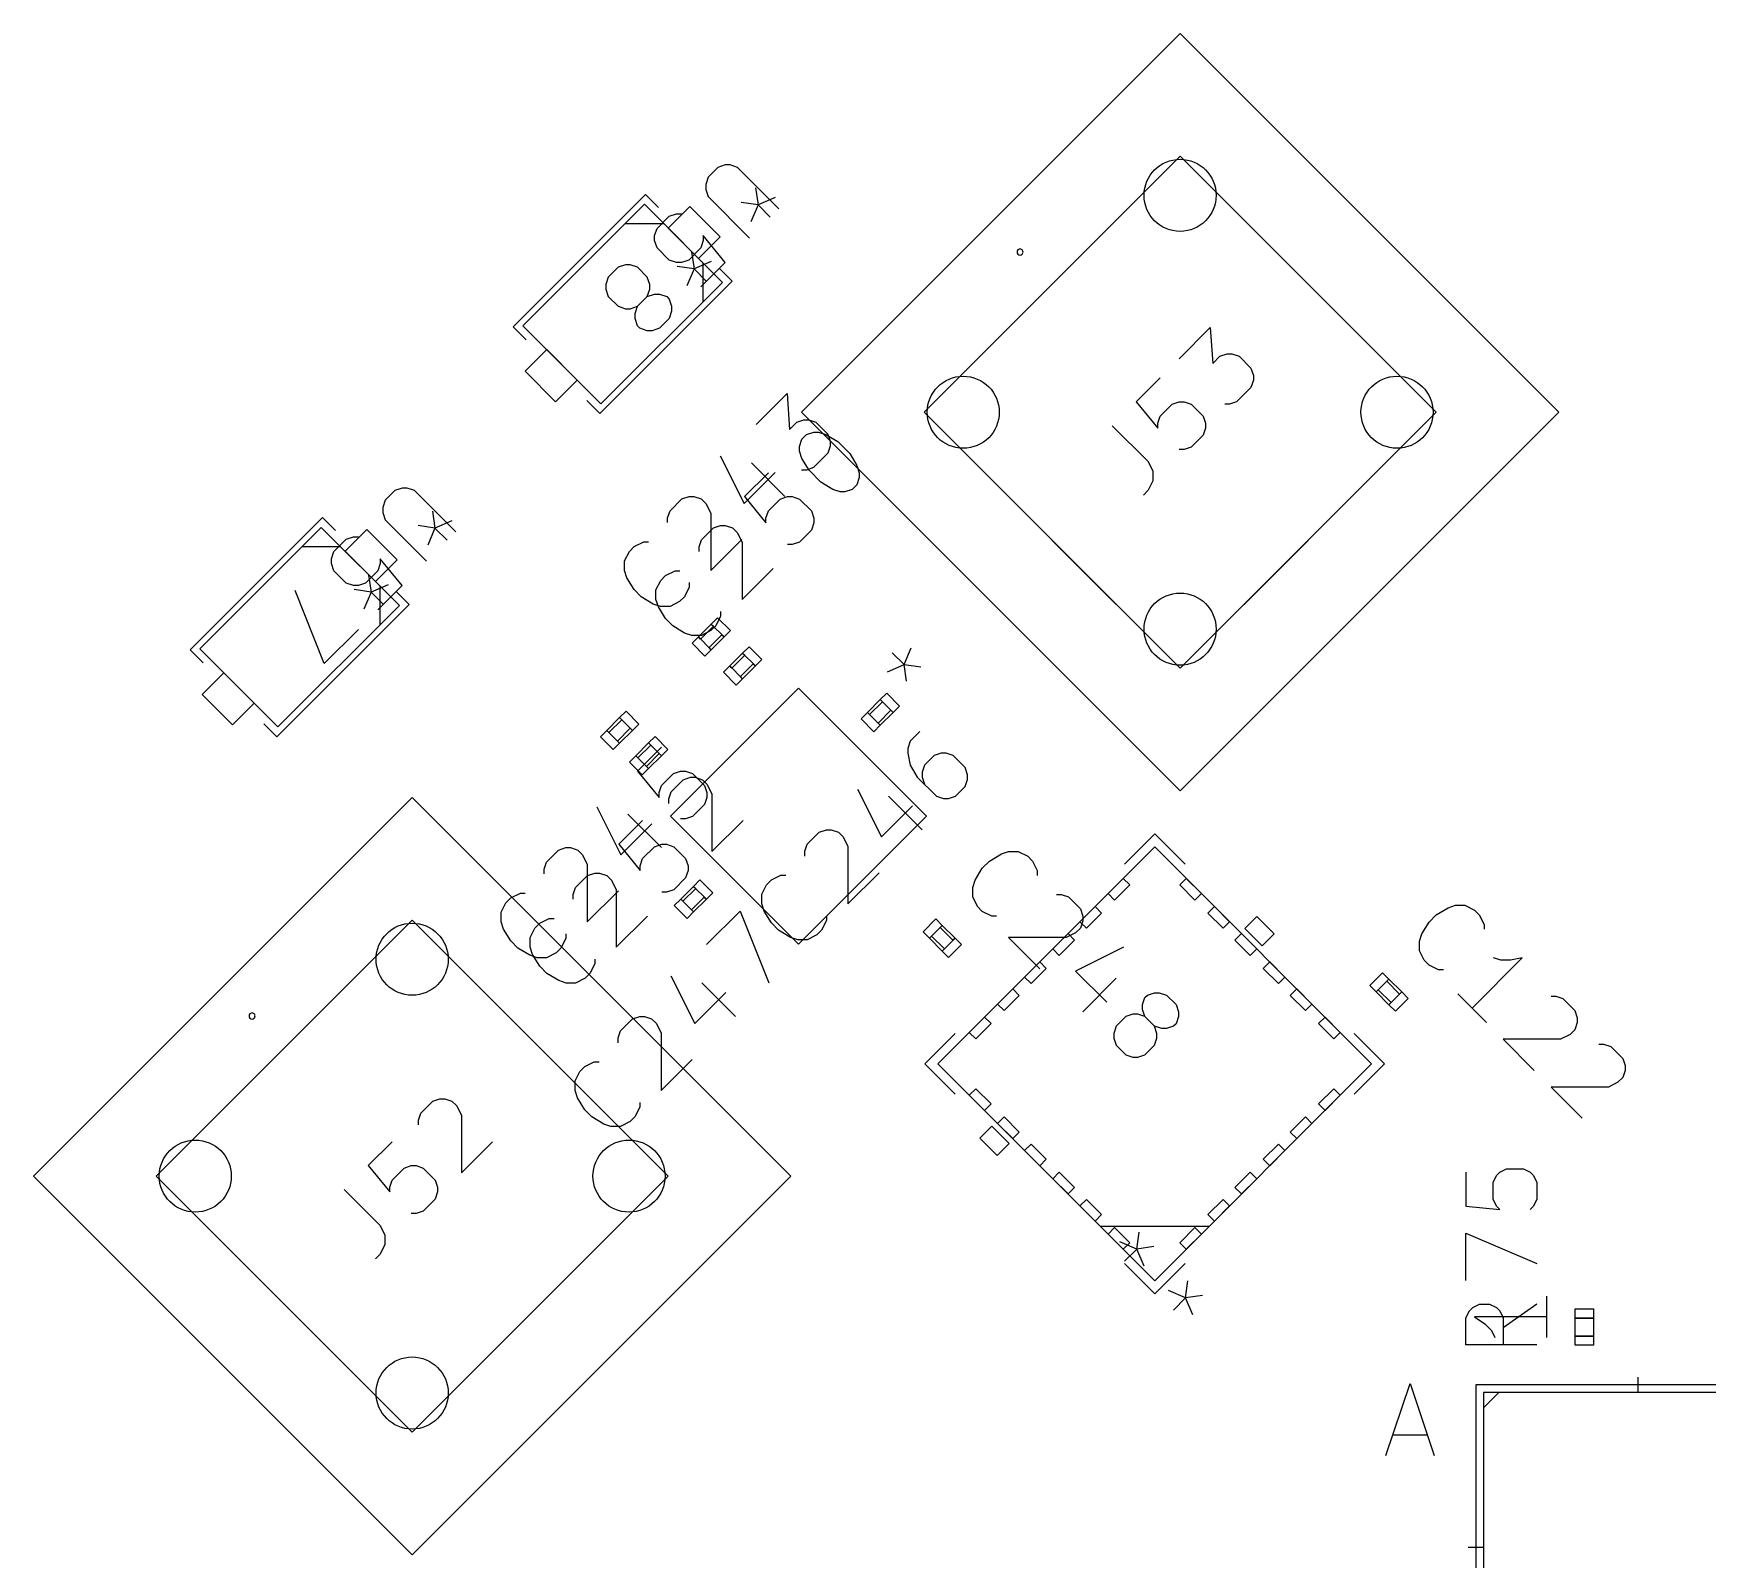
# Model space of a CAD drawing. Header units: millimetres. Extents: x -1 to 260, y -56 to 300.
# Drawn here: x 122.43 to 150.16, y 142.79 to 168.06 of the extents above; entities that cross this region are included whole.
import ezdxf

# ---------------------------------------------------------------- set-up
doc = ezdxf.new("R2010")
doc.units = ezdxf.units.MM
for name, color, linetype, true_color in [('Edge.Cuts', 254, 'CONTINUOUS', 0xd0d2cd), ('F.Fab', 9, 'CONTINUOUS', 0xafafaf), ('F.Silkscreen', 41, 'CONTINUOUS', 0xf2eda1)]:
    doc.layers.add(name, color=color, linetype=linetype, true_color=true_color)

msp = doc.modelspace()

# ---------------------------------------------------------------- linework, layer by layer
at = {"layer": 'Edge.Cuts'}
for centre in [(141.42, 165.382102), (137.827898, 161.79), (145.012102, 161.79), (141.42, 158.197898), (128.7, 152.732102), (125.107898, 149.14), (132.292102, 149.14), (128.7, 145.547898)]:
    msp.add_circle(centre, 0.5969, dxfattribs=at)
at = {"layer": 'F.Fab', "linetype": 'CONTINUOUS'}
for p, q in [((135.147963, 161.79), (141.42, 168.062037)), ((141.42, 168.062037), (147.692037, 161.79)), ((137.181602, 161.79), (141.42, 166.028398)), ((141.42, 166.028398), (145.658398, 161.79)), ((132.54611, 165.23332), (130.534533, 163.221743)), ((133.839267, 163.940163), (132.54611, 165.23332)), ((133.300452, 165.197399), (132.941242, 164.838189)), ((133.803346, 164.694505), (133.300452, 165.197399)), ((132.869399, 164.910031), (132.222821, 164.910031)), ((132.941242, 164.838189), (133.444136, 164.335295)), ((133.329205, 164.444328), (133.369403, 164.162947)), ((133.444136, 164.335295), (133.803346, 164.694505)), ((133.369403, 164.162947), (133.088021, 164.203144)), ((133.369403, 164.162947), (133.248811, 163.881566)), ((133.650784, 164.283539), (133.369403, 164.162947)), ((133.570389, 163.96196), (133.369403, 164.162947)), ((133.515978, 164.263452), (133.515978, 163.616874)), ((131.82769, 161.928586), (133.839267, 163.940163)), ((130.534533, 163.221743), (131.82769, 161.928586)), ((130.929664, 162.826611), (130.570454, 162.467401)), ((131.432558, 162.323717), (130.929664, 162.826611)), ((130.570454, 162.467401), (131.073348, 161.964507)), ((131.073348, 161.964507), (131.432558, 162.323717)), ((141.42, 155.517963), (135.147963, 161.79)), ((141.42, 157.551602), (137.181602, 161.79)), ((145.658398, 161.79), (141.42, 157.551602)), ((147.692037, 161.79), (141.42, 155.517963)), ((127.195469, 159.882679), (125.183892, 157.871102)), ((128.488626, 158.589522), (127.195469, 159.882679)), ((127.949811, 159.846758), (127.590601, 159.487548)), ((128.452705, 159.343864), (127.949811, 159.846758)), ((127.518758, 159.55939), (126.87218, 159.55939)), ((127.590601, 159.487548), (128.093495, 158.984654)), ((128.093495, 158.984654), (128.452705, 159.343864)), ((127.978564, 159.093687), (128.018762, 158.812306)), ((128.300143, 158.932898), (128.018762, 158.812306)), ((128.165337, 158.912811), (128.165337, 158.266233)), ((128.018762, 158.812306), (127.73738, 158.852503)), ((128.018762, 158.812306), (127.89817, 158.530925)), ((128.219748, 158.611319), (128.018762, 158.812306)), ((126.477049, 156.577945), (128.488626, 158.589522)), ((133.653537, 158.281491), (133.759603, 158.387557)), ((133.759603, 158.387557), (133.971735, 158.175425)), ((133.335339, 157.963293), (133.441405, 158.069359)), ((133.441405, 158.069359), (133.653537, 158.281491)), ((133.47676, 158.034004), (133.441405, 158.069359)), ((133.441405, 158.069359), (133.653537, 157.857227)), ((133.688892, 158.246136), (133.47676, 158.034004)), ((133.618182, 157.892582), (133.830314, 158.104714)), ((133.653537, 158.281491), (133.688892, 158.246136)), ((133.865669, 158.069359), (133.653537, 158.281491)), ((133.865669, 158.069359), (133.653537, 157.857227)), ((133.830314, 158.104714), (133.865669, 158.069359)), ((133.971735, 158.175425), (133.865669, 158.069359)), ((125.183892, 157.871102), (126.477049, 156.577945)), ((133.547471, 157.751161), (133.335339, 157.963293)), ((133.653537, 157.857227), (133.547471, 157.751161)), ((133.653537, 157.857227), (133.618182, 157.892582)), ((133.961149, 157.589103), (134.173281, 157.801235)), ((134.173281, 157.801235), (134.279347, 157.907301)), ((134.173281, 157.801235), (134.208636, 157.76588)), ((134.385413, 157.589103), (134.173281, 157.801235)), ((134.279347, 157.907301), (134.491479, 157.695169)), ((133.855083, 157.483037), (133.961149, 157.589103)), ((133.996504, 157.553748), (133.961149, 157.589103)), ((133.961149, 157.589103), (134.173281, 157.376971)), ((134.208636, 157.76588), (133.996504, 157.553748)), ((134.137926, 157.412326), (134.350058, 157.624458)), ((134.385413, 157.589103), (134.173281, 157.376971)), ((134.350058, 157.624458), (134.385413, 157.589103)), ((134.491479, 157.695169), (134.385413, 157.589103)), ((125.579023, 157.47597), (125.219813, 157.11676)), ((126.081917, 156.973076), (125.579023, 157.47597)), ((135.1, 157.22132), (132.97868, 155.1)), ((134.067215, 157.270905), (133.855083, 157.483037)), ((134.173281, 157.376971), (134.067215, 157.270905)), ((134.173281, 157.376971), (134.137926, 157.412326)), ((135.1, 157.22132), (137.22132, 155.1)), ((125.219813, 157.11676), (125.722707, 156.613866)), ((125.722707, 156.613866), (126.081917, 156.973076)), ((136.241614, 156.81829), (136.453746, 157.030422)), ((136.489101, 156.995067), (136.276969, 156.782935)), ((136.453746, 157.030422), (136.559812, 157.136488)), ((136.453746, 157.030422), (136.489101, 156.995067)), ((136.665878, 156.81829), (136.453746, 157.030422)), ((136.559812, 157.136488), (136.771944, 156.924356)), ((131.924458, 156.520768), (132.13659, 156.7329)), ((132.171945, 156.697545), (131.959813, 156.485413)), ((132.13659, 156.7329), (132.242656, 156.838966)), ((132.13659, 156.7329), (132.171945, 156.697545)), ((132.348722, 156.520768), (132.13659, 156.7329)), ((132.242656, 156.838966), (132.454788, 156.626834)), ((136.135548, 156.712224), (136.241614, 156.81829)), ((136.34768, 156.500092), (136.135548, 156.712224)), ((136.241614, 156.81829), (136.453746, 156.606158)), ((136.276969, 156.782935), (136.241614, 156.81829)), ((136.418391, 156.641513), (136.630523, 156.853645)), ((136.665878, 156.81829), (136.453746, 156.606158)), ((136.630523, 156.853645), (136.665878, 156.81829)), ((136.771944, 156.924356), (136.665878, 156.81829)), ((131.818392, 156.414702), (131.924458, 156.520768)), ((132.030524, 156.20257), (131.818392, 156.414702)), ((131.924458, 156.520768), (132.13659, 156.308636)), ((131.959813, 156.485413), (131.924458, 156.520768)), ((132.101235, 156.343991), (132.313367, 156.556123)), ((132.348722, 156.520768), (132.13659, 156.308636)), ((132.313367, 156.556123), (132.348722, 156.520768)), ((132.454788, 156.626834), (132.348722, 156.520768)), ((132.616846, 156.313157), (132.722912, 156.419223)), ((132.722912, 156.419223), (132.935044, 156.207091)), ((136.453746, 156.606158), (136.34768, 156.500092)), ((136.453746, 156.606158), (136.418391, 156.641513)), ((132.13659, 156.308636), (132.030524, 156.20257)), ((132.13659, 156.308636), (132.101235, 156.343991)), ((132.404714, 156.101025), (132.616846, 156.313157)), ((132.652201, 156.277802), (132.440069, 156.06567)), ((132.581491, 155.924248), (132.793623, 156.13638)), ((132.616846, 156.313157), (132.652201, 156.277802)), ((132.828978, 156.101025), (132.616846, 156.313157)), ((132.793623, 156.13638), (132.828978, 156.101025)), ((132.935044, 156.207091), (132.828978, 156.101025)), ((132.298648, 155.994959), (132.404714, 156.101025)), ((132.51078, 155.782827), (132.298648, 155.994959)), ((132.404714, 156.101025), (132.616846, 155.888893)), ((132.440069, 156.06567), (132.404714, 156.101025)), ((132.616846, 155.888893), (132.51078, 155.782827)), ((132.616846, 155.888893), (132.581491, 155.924248)), ((132.828978, 156.101025), (132.616846, 155.888893)), ((122.427963, 149.14), (128.7, 155.412037)), ((128.7, 155.412037), (134.972037, 149.14)), ((132.97868, 155.1), (135.1, 152.97868)), ((137.22132, 155.1), (135.1, 152.97868)), ((141, 154.592102), (137.407898, 151)), ((144.592102, 151), (141, 154.592102)), ((133.148627, 153.7266), (133.360759, 153.938732)), ((133.396114, 153.903377), (133.183982, 153.691245)), ((133.360759, 153.938732), (133.466825, 154.044798)), ((133.360759, 153.938732), (133.396114, 153.903377)), ((133.572891, 153.7266), (133.360759, 153.938732)), ((133.466825, 154.044798), (133.678957, 153.832666)), ((140.227698, 153.8198), (140.479145, 154.071248)), ((140.586908, 153.963485), (140.335461, 153.712037)), ((140.479145, 154.071248), (140.586908, 153.963485)), ((141.413092, 153.963485), (141.520855, 154.071248)), ((141.664539, 153.712037), (141.413092, 153.963485)), ((141.520855, 154.071248), (141.772302, 153.8198)), ((133.042561, 153.620534), (133.148627, 153.7266)), ((133.254693, 153.408402), (133.042561, 153.620534)), ((133.148627, 153.7266), (133.360759, 153.514468)), ((133.183982, 153.691245), (133.148627, 153.7266)), ((133.325404, 153.549823), (133.537536, 153.761955)), ((133.572891, 153.7266), (133.360759, 153.514468)), ((133.537536, 153.761955), (133.572891, 153.7266)), ((133.678957, 153.832666), (133.572891, 153.7266)), ((140.335461, 153.712037), (140.227698, 153.8198)), ((141.772302, 153.8198), (141.664539, 153.712037)), ((124.461602, 149.14), (128.7, 153.378398)), ((128.7, 153.378398), (132.938398, 149.14)), ((133.360759, 153.514468), (133.254693, 153.408402)), ((133.360759, 153.514468), (133.325404, 153.549823)), ((137.161802, 153.186066), (137.373934, 153.398198)), ((137.373934, 153.398198), (137.48, 153.292132)), ((139.760725, 153.352827), (140.012172, 153.604274)), ((139.868488, 153.245064), (139.760725, 153.352827)), ((140.119935, 153.496511), (139.868488, 153.245064)), ((140.012172, 153.604274), (140.119935, 153.496511)), ((141.880065, 153.496511), (141.987828, 153.604274)), ((142.131512, 153.245064), (141.880065, 153.496511)), ((141.987828, 153.604274), (142.239275, 153.352827)), ((142.239275, 153.352827), (142.131512, 153.245064)), ((137.267868, 153.08), (137.161802, 153.186066)), ((137.48, 153.292132), (137.267868, 153.08)), ((137.267868, 153.08), (137.303223, 153.115355)), ((137.48, 152.867868), (137.267868, 153.08)), ((137.303223, 153.115355), (137.515355, 152.903223)), ((137.444645, 153.256777), (137.48, 153.292132)), ((137.656777, 153.044645), (137.444645, 153.256777)), ((137.48, 153.292132), (137.692132, 153.08)), ((137.48, 152.867868), (137.692132, 153.08)), ((137.692132, 153.08), (137.656777, 153.044645)), ((137.692132, 153.08), (137.798198, 152.973934)), ((139.311712, 152.903814), (139.563159, 153.155261)), ((139.563159, 153.155261), (139.670922, 153.047498)), ((142.329078, 153.047498), (142.436841, 153.155261)), ((142.436841, 153.155261), (142.688288, 152.903814)), ((137.515355, 152.903223), (137.48, 152.867868)), ((137.586066, 152.761802), (137.48, 152.867868)), ((137.798198, 152.973934), (137.586066, 152.761802)), ((139.419475, 152.796051), (139.311712, 152.903814)), ((139.670922, 153.047498), (139.419475, 152.796051)), ((142.580525, 152.796051), (142.329078, 153.047498)), ((142.688288, 152.903814), (142.580525, 152.796051)), ((138.844739, 152.436841), (139.096186, 152.688288)), ((139.203949, 152.580525), (138.952502, 152.329078)), ((139.096186, 152.688288), (139.203949, 152.580525)), ((142.796051, 152.580525), (142.903814, 152.688288)), ((143.047498, 152.329078), (142.796051, 152.580525)), ((142.903814, 152.688288), (143.155261, 152.436841)), ((144.560998, 152.295706), (144.77313, 152.507838)), ((144.77313, 152.507838), (144.879196, 152.401772)), ((138.395726, 151.987828), (138.647173, 152.239275)), ((138.647173, 152.239275), (138.754936, 152.131512)), ((138.952502, 152.329078), (138.844739, 152.436841)), ((143.155261, 152.436841), (143.047498, 152.329078)), ((143.245064, 152.131512), (143.352827, 152.239275)), ((143.352827, 152.239275), (143.604274, 151.987828)), ((144.667064, 152.18964), (144.560998, 152.295706)), ((144.879196, 152.401772), (144.667064, 152.18964)), ((144.667064, 152.18964), (144.702419, 152.224995)), ((144.702419, 152.224995), (144.914551, 152.012863)), ((144.843841, 152.366417), (144.879196, 152.401772)), ((145.055973, 152.154285), (144.843841, 152.366417)), ((144.879196, 152.401772), (145.091328, 152.18964)), ((138.503489, 151.880065), (138.395726, 151.987828)), ((138.754936, 152.131512), (138.503489, 151.880065)), ((143.496511, 151.880065), (143.245064, 152.131512)), ((143.604274, 151.987828), (143.496511, 151.880065)), ((144.879196, 151.977508), (144.667064, 152.18964)), ((144.879196, 151.977508), (145.091328, 152.18964)), ((144.914551, 152.012863), (144.879196, 151.977508)), ((144.985262, 151.871442), (144.879196, 151.977508)), ((145.197394, 152.083574), (144.985262, 151.871442)), ((145.091328, 152.18964), (145.055973, 152.154285)), ((145.091328, 152.18964), (145.197394, 152.083574)), ((137.928752, 151.520855), (138.1802, 151.772302)), ((138.1802, 151.772302), (138.287963, 151.664539)), ((143.712037, 151.664539), (143.8198, 151.772302)), ((143.8198, 151.772302), (144.071248, 151.520855)), ((138.036515, 151.413092), (137.928752, 151.520855)), ((138.287963, 151.664539), (138.036515, 151.413092)), ((143.963485, 151.413092), (143.712037, 151.664539)), ((144.071248, 151.520855), (143.963485, 151.413092)), ((137.407898, 151), (141, 147.407898)), ((141, 147.407898), (144.592102, 151)), ((137.928752, 150.479145), (138.036515, 150.586908)), ((138.036515, 150.586908), (138.287963, 150.335461)), ((143.712037, 150.335461), (143.963485, 150.586908)), ((143.963485, 150.586908), (144.071248, 150.479145)), ((138.1802, 150.227698), (137.928752, 150.479145)), ((138.287963, 150.335461), (138.1802, 150.227698)), ((143.8198, 150.227698), (143.712037, 150.335461)), ((144.071248, 150.479145), (143.8198, 150.227698)), ((138.395726, 150.012172), (138.503489, 150.119935)), ((138.647173, 149.760725), (138.395726, 150.012172)), ((138.503489, 150.119935), (138.754936, 149.868488)), ((143.245064, 149.868488), (143.496511, 150.119935)), ((143.604274, 150.012172), (143.352827, 149.760725)), ((143.496511, 150.119935), (143.604274, 150.012172)), ((138.754936, 149.868488), (138.647173, 149.760725)), ((143.352827, 149.760725), (143.245064, 149.868488)), ((138.844739, 149.563159), (138.952502, 149.670922)), ((139.096186, 149.311712), (138.844739, 149.563159)), ((138.952502, 149.670922), (139.203949, 149.419475)), ((142.796051, 149.419475), (143.047498, 149.670922)), ((143.155261, 149.563159), (142.903814, 149.311712)), ((143.047498, 149.670922), (143.155261, 149.563159)), ((139.203949, 149.419475), (139.096186, 149.311712)), ((139.311712, 149.096186), (139.419475, 149.203949)), ((139.419475, 149.203949), (139.670922, 148.952502)), ((142.329078, 148.952502), (142.580525, 149.203949)), ((142.580525, 149.203949), (142.688288, 149.096186)), ((142.903814, 149.311712), (142.796051, 149.419475)), ((128.7, 142.867963), (122.427963, 149.14)), ((128.7, 144.901602), (124.461602, 149.14)), ((132.938398, 149.14), (128.7, 144.901602)), ((134.972037, 149.14), (128.7, 142.867963)), ((139.563159, 148.844739), (139.311712, 149.096186)), ((139.670922, 148.952502), (139.563159, 148.844739)), ((142.436841, 148.844739), (142.329078, 148.952502)), ((142.688288, 149.096186), (142.436841, 148.844739)), ((139.760725, 148.647173), (139.868488, 148.754936)), ((140.012172, 148.395726), (139.760725, 148.647173)), ((139.868488, 148.754936), (140.119935, 148.503489)), ((141.880065, 148.503489), (142.131512, 148.754936)), ((142.239275, 148.647173), (141.987828, 148.395726)), ((142.131512, 148.754936), (142.239275, 148.647173)), ((140.119935, 148.503489), (140.012172, 148.395726)), ((141.987828, 148.395726), (141.880065, 148.503489)), ((141.898026, 148.305923), (140.101974, 148.305923)), ((140.227698, 148.1802), (140.335461, 148.287963)), ((140.479145, 147.928752), (140.227698, 148.1802)), ((140.335461, 148.287963), (140.586908, 148.036515)), ((140.701929, 147.931643), (140.742126, 148.213025)), ((141.413092, 148.036515), (141.664539, 148.287963)), ((141.772302, 148.1802), (141.520855, 147.928752)), ((141.664539, 148.287963), (141.772302, 148.1802)), ((140.701929, 147.931643), (140.420548, 148.052235)), ((140.586908, 148.036515), (140.479145, 147.928752)), ((140.500942, 147.730657), (140.701929, 147.931643)), ((140.98331, 147.971841), (140.701929, 147.931643)), ((140.822521, 147.650262), (140.701929, 147.931643)), ((141.520855, 147.928752), (141.413092, 148.036515)), ((147.487738, 147.150692), (147.487738, 146.468521)), ((147.487738, 146.809607), (146.293938, 146.809607)), ((146.293938, 146.809607), (146.464481, 146.695911)), ((146.464481, 146.695911), (146.578176, 146.582216)), ((147.965, 146.79), (147.965, 146.94)), ((147.965, 146.94), (148.265, 146.94)), ((148.265, 146.79), (147.965, 146.79)), ((148.265, 146.94), (148.265, 146.79)), ((146.578176, 146.582216), (146.635024, 146.468521)), ((147.965, 146.34), (147.965, 146.49)), ((147.965, 146.49), (148.265, 146.49)), ((148.265, 146.49), (148.265, 146.34)), ((148.265, 146.34), (147.965, 146.34)), ((144.829826, 144.512261), (145.227759, 145.706061)), ((145.227759, 145.706061), (145.625692, 144.512261)), ((146.444, 145.556), (146.444, 138.444)), ((146.698, 145.556), (146.444, 145.302)), ((153.556, 145.556), (146.444, 145.556)), ((144.943521, 144.853347), (145.511997, 144.853347))]:
    msp.add_line(p, q, dxfattribs=at)
at = {"layer": 'F.Fab'}
for centre in [(141.42, 165.382102), (137.827898, 161.79), (145.012102, 161.79), (141.42, 158.197898), (128.7, 152.732102), (125.107898, 149.14), (132.292102, 149.14), (128.7, 145.547898)]:
    msp.add_circle(centre, 0.5969, dxfattribs=at)
at = {"layer": 'F.Silkscreen', "linetype": 'CONTINUOUS'}
for p, q in [((133.764647, 165.844051), (133.603241, 165.682646)), ((133.8857, 165.884403), (133.764647, 165.844051)), ((133.966403, 165.884403), (133.8857, 165.884403)), ((134.087457, 165.844051), (133.966403, 165.884403)), ((134.773429, 165.15808), (134.087457, 165.844051)), ((133.603241, 165.682646), (133.56289, 165.561592)), ((133.56289, 165.561592), (133.56289, 165.48089)), ((132.564071, 165.394965), (130.372888, 163.203782)), ((132.779597, 165.179439), (132.564071, 165.394965)), ((133.56289, 165.48089), (133.603241, 165.359836)), ((133.603241, 165.359836), (134.289213, 164.673864)), ((134.429073, 165.222617), (134.147691, 165.262814)), ((134.388875, 165.503998), (134.429073, 165.222617)), ((134.710454, 165.343209), (134.429073, 165.222617)), ((132.755865, 164.835269), (132.957621, 165.037026)), ((132.957621, 165.037026), (133.078675, 165.077377)), ((133.078675, 165.077377), (133.159378, 165.077377)), ((134.429073, 165.222617), (134.308481, 164.941236)), ((134.630059, 165.02163), (134.429073, 165.222617)), ((132.715513, 164.714216), (132.755865, 164.835269)), ((132.715513, 164.633513), (132.715513, 164.714216)), ((133.885701, 164.270351), (133.522539, 164.714216)), ((133.522539, 164.714216), (133.522539, 164.633513)), ((138.240141, 162.848539), (140.361461, 164.969859)), ((142.478539, 164.969859), (144.599859, 162.848539)), ((132.755865, 164.512459), (132.715513, 164.633513)), ((132.957621, 164.310703), (132.755865, 164.512459)), ((133.482188, 164.512459), (133.280431, 164.310703)), ((133.522539, 164.633513), (133.482188, 164.512459)), ((132.110244, 164.189649), (131.948839, 164.028244)), ((132.231298, 164.23), (132.110244, 164.189649)), ((132.312, 164.23), (132.231298, 164.23)), ((132.433054, 164.189649), (132.312, 164.23)), ((132.594459, 164.028244), (132.433054, 164.189649)), ((133.078675, 164.270351), (132.957621, 164.310703)), ((133.159378, 164.270351), (133.078675, 164.270351)), ((133.280431, 164.310703), (133.159378, 164.270351)), ((133.482188, 163.866839), (133.885701, 164.270351)), ((134.000912, 163.958124), (133.785386, 164.17365)), ((131.809729, 161.766941), (134.000912, 163.958124)), ((131.948839, 164.028244), (131.908487, 163.90719)), ((131.908487, 163.90719), (131.908487, 163.826487)), ((132.634811, 163.90719), (132.594459, 164.028244)), ((132.634811, 163.826487), (132.634811, 163.90719)), ((131.908487, 163.826487), (131.948839, 163.705433)), ((131.948839, 163.705433), (132.110244, 163.544028)), ((132.433054, 163.544028), (132.594459, 163.705433)), ((132.594459, 163.705433), (132.634811, 163.826487)), ((132.594459, 163.705433), (132.715513, 163.745785)), ((132.715513, 163.745785), (132.796216, 163.745785)), ((132.796216, 163.745785), (132.91727, 163.705433)), ((132.91727, 163.705433), (132.957621, 163.665082)), ((132.957621, 163.665082), (132.997972, 163.544028)), ((132.110244, 163.544028), (132.231298, 163.503677)), ((132.231298, 163.503677), (132.312, 163.503677)), ((132.312, 163.503677), (132.433054, 163.544028)), ((132.392703, 163.422974), (132.433054, 163.544028)), ((132.392703, 163.342272), (132.392703, 163.422974)), ((132.433054, 163.221218), (132.392703, 163.342272)), ((132.957621, 163.342272), (132.796216, 163.180867)), ((132.997972, 163.463326), (132.957621, 163.342272)), ((132.997972, 163.544028), (132.997972, 163.463326)), ((130.372888, 163.203782), (130.588414, 162.988256)), ((132.473405, 163.180867), (132.433054, 163.221218)), ((132.594459, 163.140515), (132.473405, 163.180867)), ((132.675162, 163.140515), (132.594459, 163.140515)), ((132.796216, 163.180867), (132.675162, 163.140515)), ((141.405272, 162.676273), (141.920277, 163.191278)), ((141.920277, 163.191278), (141.959893, 162.597042)), ((141.959893, 162.597042), (142.07874, 162.715889)), ((142.07874, 162.715889), (142.197587, 162.755505)), ((142.197587, 162.755505), (142.276819, 162.755505)), ((142.276819, 162.755505), (142.395666, 162.715889)), ((142.395666, 162.715889), (142.593745, 162.51781)), ((142.593745, 162.51781), (142.633361, 162.398963)), ((141.088346, 162.359347), (140.692189, 161.963189)), ((142.633361, 162.319731), (142.593745, 162.200884)), ((142.633361, 162.398963), (142.633361, 162.319731)), ((131.594203, 161.982467), (131.809729, 161.766941)), ((134.397222, 161.58543), (134.912227, 162.100435)), ((134.912227, 162.100435), (134.951843, 161.506199)), ((140.692189, 161.963189), (141.04873, 161.527416)), ((141.286425, 161.923574), (141.405272, 161.963189)), ((141.405272, 161.963189), (141.484504, 161.963189)), ((141.484504, 161.963189), (141.603351, 161.923574)), ((142.35605, 161.96319), (142.237203, 161.923574)), ((142.593745, 162.200884), (142.35605, 161.96319)), ((135.07069, 161.625046), (135.189537, 161.664662)), ((135.189537, 161.664662), (135.268769, 161.664662)), ((135.268769, 161.664662), (135.387616, 161.625046)), ((141.04873, 161.606648), (141.088346, 161.725495)), ((141.088346, 161.725495), (141.286425, 161.923574)), ((141.603351, 161.923574), (141.80143, 161.725495)), ((141.80143, 161.725495), (141.841046, 161.606648)), ((142.237203, 161.923574), (142.157972, 161.923574)), ((134.951843, 161.506199), (135.07069, 161.625046)), ((135.15466, 161.342869), (135.233892, 161.4221)), ((135.233892, 161.4221), (135.352739, 161.461716)), ((135.352739, 161.461716), (135.431971, 161.461716)), ((135.387616, 161.625046), (135.585695, 161.426967)), ((135.431971, 161.461716), (135.550818, 161.4221)), ((135.550818, 161.4221), (135.748897, 161.303253)), ((135.585695, 161.426967), (135.62531, 161.30812)), ((140.296031, 161.567032), (140.890268, 160.972796)), ((141.04873, 161.527416), (141.04873, 161.606648)), ((141.80143, 161.408569), (141.603351, 161.21049)), ((141.841046, 161.527416), (141.80143, 161.408569)), ((141.841046, 161.606648), (141.841046, 161.527416)), ((135.115045, 161.224021), (135.15466, 161.342869)), ((135.115045, 161.14479), (135.115045, 161.224021)), ((135.15466, 161.025943), (135.115045, 161.14479)), ((135.585695, 161.110041), (135.348, 160.872347)), ((135.62531, 161.228888), (135.585695, 161.110041)), ((135.62531, 161.30812), (135.62531, 161.228888)), ((135.748897, 161.303253), (135.946976, 161.105174)), ((135.946976, 161.105174), (136.065823, 160.907095)), ((141.484504, 161.170874), (141.405272, 161.170874)), ((141.603351, 161.21049), (141.484504, 161.170874)), ((133.802985, 161.070425), (134.199143, 160.27811)), ((134.31799, 160.951578), (134.872611, 160.396957)), ((135.229153, 160.832731), (135.149921, 160.832731)), ((135.273508, 160.827864), (135.15466, 161.025943)), ((135.348, 160.872347), (135.229153, 160.832731)), ((135.471587, 160.629785), (135.273508, 160.827864)), ((136.065823, 160.907095), (136.105439, 160.788248)), ((140.890268, 160.972796), (140.969499, 160.814333)), ((134.199143, 160.27811), (134.714148, 160.793115)), ((134.60004, 160.788248), (134.203882, 160.39209)), ((135.669665, 160.510938), (135.471587, 160.629785)), ((136.065823, 160.590169), (135.986591, 160.510938)), ((136.105439, 160.709017), (136.065823, 160.590169)), ((136.105439, 160.788248), (136.105439, 160.709017)), ((138.240141, 160.731461), (140.35934, 158.608019)), ((140.969499, 160.65587), (140.890268, 160.497407)), ((140.969499, 160.814333), (140.969499, 160.65587)), ((142.48066, 158.608019), (144.599859, 160.731461)), ((128.252601, 160.332007), (128.21225, 160.210953)), ((128.414007, 160.493412), (128.252601, 160.332007)), ((128.53506, 160.533764), (128.414007, 160.493412)), ((128.615763, 160.533764), (128.53506, 160.533764)), ((128.736817, 160.493412), (128.615763, 160.533764)), ((129.422789, 159.807441), (128.736817, 160.493412)), ((132.971054, 160.159263), (133.169133, 160.357341)), ((133.169133, 160.357341), (133.28798, 160.396957)), ((133.28798, 160.396957), (133.367212, 160.396957)), ((133.367212, 160.396957), (133.486059, 160.357341)), ((133.486059, 160.357341), (133.565291, 160.27811)), ((133.565291, 160.27811), (133.644522, 160.119647)), ((134.203882, 160.39209), (134.560424, 159.956317)), ((134.60004, 160.154396), (134.798119, 160.352475)), ((134.798119, 160.352475), (134.916966, 160.39209)), ((134.916966, 160.39209), (134.996197, 160.39209)), ((134.996197, 160.39209), (135.115045, 160.352475)), ((135.115045, 160.352475), (135.313123, 160.154396)), ((135.788513, 160.471322), (135.669665, 160.510938)), ((135.867744, 160.471322), (135.788513, 160.471322)), ((135.986591, 160.510938), (135.867744, 160.471322)), ((140.890268, 160.497407), (140.811036, 160.418175)), ((127.21343, 160.044324), (125.022247, 157.853141)), ((127.428956, 159.828798), (127.21343, 160.044324)), ((128.21225, 160.210953), (128.21225, 160.130251)), ((128.21225, 160.130251), (128.252601, 160.009197)), ((128.252601, 160.009197), (128.938573, 159.323225)), ((129.038234, 160.153357), (129.078432, 159.871976)), ((129.359813, 159.992568), (129.078432, 159.871976)), ((132.931439, 160.040415), (132.971054, 160.159263)), ((132.931439, 159.961184), (132.931439, 160.040415)), ((133.644522, 160.119647), (133.644522, 159.168869)), ((134.560424, 160.035549), (134.60004, 160.154396)), ((134.560424, 159.956317), (134.560424, 160.035549)), ((135.313123, 160.154396), (135.352739, 160.035549)), ((135.352739, 160.035549), (135.352739, 159.956317)), ((127.606981, 159.686387), (127.728035, 159.726738)), ((127.728035, 159.726738), (127.808738, 159.726738)), ((129.078432, 159.871976), (128.79705, 159.912173)), ((129.078432, 159.871976), (128.95784, 159.590595)), ((129.279418, 159.670989), (129.078432, 159.871976)), ((133.490798, 159.679007), (133.688877, 159.877085)), ((133.688877, 159.877085), (133.807724, 159.916701)), ((133.807724, 159.916701), (133.886956, 159.916701)), ((133.886956, 159.916701), (134.005803, 159.877085)), ((134.005803, 159.877085), (134.085035, 159.797854)), ((134.085035, 159.797854), (134.164266, 159.639391)), ((135.313123, 159.83747), (135.115045, 159.639391)), ((135.352739, 159.956317), (135.313123, 159.83747)), ((127.364873, 159.363577), (127.405225, 159.48463)), ((127.405225, 159.48463), (127.606981, 159.686387)), ((132.218355, 159.327332), (132.297587, 159.485795)), ((132.297587, 159.485795), (132.376818, 159.565026)), ((132.376818, 159.565026), (132.535281, 159.644258)), ((132.535281, 159.644258), (132.614513, 159.644258)), ((133.451183, 159.560159), (133.490798, 159.679007)), ((133.451183, 159.480928), (133.451183, 159.560159)), ((133.644522, 159.168869), (134.159527, 159.683874)), ((134.164266, 159.639391), (134.164266, 158.688613)), ((134.996197, 159.599775), (134.916966, 159.599775)), ((135.115045, 159.639391), (134.996197, 159.599775)), ((127.364873, 159.282874), (127.364873, 159.363577)), ((127.405225, 159.16182), (127.364873, 159.282874)), ((127.606981, 158.960064), (127.405225, 159.16182)), ((128.131548, 159.16182), (127.929791, 158.960064)), ((128.171899, 159.282874), (128.131548, 159.16182)), ((128.535061, 158.919712), (128.171899, 159.363577)), ((128.171899, 159.363577), (128.171899, 159.282874)), ((132.218355, 159.168869), (132.218355, 159.327332)), ((132.257971, 159.050021), (132.218355, 159.168869)), ((132.896562, 159.08477), (133.055025, 159.164002)), ((133.055025, 159.164002), (133.134257, 159.164002)), ((134.164266, 158.688613), (134.679271, 159.203618)), ((127.728035, 158.919712), (127.606981, 158.960064)), ((127.808738, 158.919712), (127.728035, 158.919712)), ((127.929791, 158.960064), (127.808738, 158.919712)), ((128.131548, 158.5162), (128.535061, 158.919712)), ((132.376818, 158.851943), (132.257971, 159.050021)), ((132.738099, 158.847076), (132.817331, 159.005539)), ((132.817331, 159.005539), (132.896562, 159.08477)), ((133.28798, 158.891558), (133.208749, 158.733095)), ((133.28798, 158.97079), (133.28798, 158.891558)), ((126.459088, 156.4163), (128.650271, 158.607483)), ((127.243819, 157.628471), (126.759604, 158.83901)), ((128.650271, 158.607483), (128.434745, 158.823009)), ((132.495665, 158.733095), (132.376818, 158.851943)), ((132.693744, 158.614248), (132.495665, 158.733095)), ((132.812591, 158.574632), (132.693744, 158.614248)), ((132.738099, 158.688613), (132.738099, 158.847076)), ((132.777715, 158.569765), (132.738099, 158.688613)), ((133.129517, 158.653864), (132.971054, 158.574632)), ((133.208749, 158.733095), (133.129517, 158.653864)), ((132.896562, 158.371687), (132.777715, 158.569765)), ((132.971054, 158.574632), (132.812591, 158.574632)), ((133.015409, 158.252839), (132.896562, 158.371687)), ((133.807724, 158.411302), (133.728493, 158.252839)), ((133.807724, 158.490534), (133.807724, 158.411302)), ((127.808737, 158.193389), (127.243819, 157.628471)), ((133.213488, 158.133992), (133.015409, 158.252839)), ((133.332335, 158.094376), (133.213488, 158.133992)), ((133.490798, 158.094376), (133.332335, 158.094376)), ((133.649261, 158.173608), (133.490798, 158.094376)), ((133.728493, 158.252839), (133.649261, 158.173608)), ((125.022247, 157.853141), (125.237773, 157.637615)), ((136.652291, 157.807244), (136.849002, 157.610533)), ((136.849002, 157.610533), (136.967028, 157.885928)), ((136.573607, 157.492507), (136.849002, 157.610533)), ((136.888344, 157.335139), (136.849002, 157.610533)), ((136.849002, 157.610533), (137.124396, 157.571191)), ((126.243562, 156.631826), (126.459088, 156.4163)), ((137.106775, 156.500934), (136.948312, 156.34247)), ((132.829232, 156.243027), (132.433075, 155.84687)), ((136.948312, 156.34247), (136.908696, 156.223623)), ((136.908696, 156.223623), (136.908696, 156.144392)), ((136.908696, 156.144392), (136.948312, 155.946313)), ((137.463316, 156.144392), (137.344469, 156.104776)), ((137.542548, 156.144392), (137.463316, 156.144392)), ((137.661395, 156.104776), (137.542548, 156.144392)), ((132.433075, 155.84687), (132.789617, 155.411096)), ((133.027311, 155.807254), (133.146158, 155.84687)), ((133.146158, 155.84687), (133.22539, 155.84687)), ((133.22539, 155.84687), (133.344237, 155.807254)), ((136.948312, 155.946313), (137.067159, 155.748234)), ((137.186006, 155.946313), (137.14639, 155.827466)), ((137.344469, 156.104776), (137.186006, 155.946313)), ((137.859474, 155.906697), (137.661395, 156.104776)), ((137.89909, 155.78785), (137.859474, 155.906697)), ((132.789617, 155.490328), (132.829232, 155.609175)), ((132.829232, 155.609175), (133.027311, 155.807254)), ((132.992562, 155.506358), (133.190641, 155.704437)), ((133.190641, 155.704437), (133.309488, 155.744053)), ((133.309488, 155.744053), (133.38872, 155.744053)), ((133.344237, 155.807254), (133.542316, 155.609175)), ((133.38872, 155.744053), (133.507567, 155.704437)), ((133.507567, 155.704437), (133.586799, 155.625205)), ((133.542316, 155.609175), (133.581932, 155.490328)), ((133.586799, 155.625205), (133.66603, 155.466742)), ((137.067159, 155.748234), (137.384085, 155.431308)), ((137.14639, 155.827466), (137.14639, 155.748234)), ((137.14639, 155.748234), (137.186006, 155.629387)), ((137.701011, 155.431308), (137.859474, 155.589771)), ((137.859474, 155.589771), (137.89909, 155.708618)), ((137.89909, 155.708618), (137.89909, 155.78785)), ((132.789617, 155.411096), (132.789617, 155.490328)), ((132.952946, 155.387511), (132.992562, 155.506358)), ((132.952946, 155.308279), (132.952946, 155.387511)), ((133.542316, 155.292249), (133.344237, 155.09417)), ((133.581932, 155.411096), (133.542316, 155.292249)), ((133.581932, 155.490328), (133.581932, 155.411096)), ((133.66603, 155.466742), (133.66603, 154.515964)), ((136.076765, 155.550155), (136.472922, 154.75784)), ((136.59177, 155.431308), (137.14639, 154.876687)), ((137.384085, 155.431308), (137.502932, 155.391692)), ((137.502932, 155.391692), (137.582164, 155.391692)), ((137.582164, 155.391692), (137.701011, 155.431308)), ((131.759607, 155.252633), (132.155764, 154.460318)), ((132.517173, 155.030969), (132.121015, 154.634811)), ((132.274612, 155.133786), (132.829232, 154.579165)), ((133.22539, 155.054555), (133.146158, 155.054555)), ((133.344237, 155.09417), (133.22539, 155.054555)), ((133.66603, 154.515964), (134.181035, 155.030969)), ((136.472922, 154.75784), (136.987927, 155.272845)), ((132.155764, 154.460318), (132.670769, 154.975323)), ((135.244834, 154.638993), (135.442912, 154.837071)), ((135.442912, 154.837071), (135.56176, 154.876687)), ((135.56176, 154.876687), (135.640991, 154.876687)), ((135.640991, 154.876687), (135.759839, 154.837071)), ((135.759839, 154.837071), (135.83907, 154.75784)), ((135.83907, 154.75784), (135.918302, 154.599377)), ((141, 154.807629), (140.497106, 154.304734)), ((141.502894, 154.304734), (141, 154.807629)), ((130.927676, 154.341471), (131.125754, 154.539549)), ((131.125754, 154.539549), (131.244602, 154.579165)), ((131.244602, 154.579165), (131.323833, 154.579165)), ((131.323833, 154.579165), (131.442681, 154.539549)), ((131.442681, 154.539549), (131.521912, 154.460318)), ((131.521912, 154.460318), (131.601144, 154.301855)), ((132.121015, 154.634811), (132.477557, 154.199038)), ((132.517173, 154.397117), (132.715252, 154.595196)), ((132.715252, 154.595196), (132.834099, 154.634811)), ((132.834099, 154.634811), (132.913331, 154.634811)), ((132.913331, 154.634811), (133.032178, 154.595196)), ((133.032178, 154.595196), (133.230257, 154.397117)), ((135.205218, 154.520145), (135.244834, 154.638993)), ((135.205218, 154.440914), (135.205218, 154.520145)), ((135.918302, 154.599377), (135.918302, 153.648599)), ((138.262584, 154.35672), (138.460662, 154.475567)), ((138.460662, 154.475567), (138.57951, 154.515183)), ((138.57951, 154.515183), (138.737973, 154.515183)), ((138.737973, 154.515183), (138.896436, 154.435951)), ((130.88806, 154.222623), (130.927676, 154.341471)), ((130.88806, 154.143392), (130.88806, 154.222623)), ((131.601144, 154.301855), (131.601144, 153.351077)), ((132.477557, 154.27827), (132.517173, 154.397117)), ((132.477557, 154.199038), (132.477557, 154.27827)), ((133.230257, 154.397117), (133.269872, 154.27827)), ((133.269872, 154.199038), (133.230257, 154.080191)), ((133.269872, 154.27827), (133.269872, 154.199038)), ((138.024889, 154.039794), (138.143736, 154.237873)), ((138.143736, 154.237873), (138.262584, 154.35672)), ((138.896436, 154.435951), (138.975667, 154.35672)), ((138.975667, 154.35672), (139.054899, 154.198257)), ((139.054899, 154.198257), (139.054899, 154.119025)), ((131.368316, 153.80288), (131.407932, 153.921728)), ((131.407932, 153.921728), (131.60601, 154.119806)), ((131.60601, 154.119806), (131.724858, 154.159422)), ((131.724858, 154.159422), (131.804089, 154.159422)), ((131.804089, 154.159422), (131.922937, 154.119806)), ((131.922937, 154.119806), (132.002168, 154.040575)), ((132.002168, 154.040575), (132.0814, 153.882112)), ((133.230257, 154.080191), (133.032178, 153.882112)), ((134.492134, 153.807062), (134.571366, 153.965525)), ((134.571366, 153.965525), (134.650597, 154.044756)), ((134.650597, 154.044756), (134.80906, 154.123988)), ((134.80906, 154.123988), (134.888292, 154.123988)), ((135.918302, 153.648599), (136.433306, 154.163604)), ((137.985273, 153.920947), (138.024889, 154.039794)), ((137.985273, 153.762484), (137.985273, 153.920947)), ((130.174976, 153.50954), (130.254208, 153.668003)), ((130.254208, 153.668003), (130.333439, 153.747234)), ((130.333439, 153.747234), (130.491902, 153.826466)), ((130.491902, 153.826466), (130.571134, 153.826466)), ((131.368316, 153.723649), (131.368316, 153.80288)), ((131.601144, 153.351077), (132.116148, 153.866082)), ((132.0814, 153.882112), (132.0814, 152.931334)), ((132.913331, 153.842496), (132.834099, 153.842496)), ((133.032178, 153.882112), (132.913331, 153.842496)), ((134.492134, 153.648599), (134.492134, 153.807062)), ((134.53175, 153.529751), (134.492134, 153.648599)), ((138.064505, 153.604021), (137.985273, 153.762484)), ((139.371825, 153.802099), (139.451056, 153.802099)), ((139.451056, 153.802099), (139.569904, 153.762484)), ((139.569904, 153.762484), (139.767982, 153.564405)), ((145.859858, 153.585205), (145.978706, 153.624821)), ((145.978706, 153.624821), (146.137169, 153.624821)), ((146.137169, 153.624821), (146.295632, 153.545589)), ((130.174976, 153.351077), (130.174976, 153.50954)), ((130.214592, 153.232229), (130.174976, 153.351077)), ((130.813695, 153.327491), (130.972158, 153.406723)), ((130.972158, 153.406723), (131.05139, 153.406723)), ((132.0814, 152.931334), (132.596404, 153.446339)), ((133.578014, 152.97347), (134.132635, 153.528091)), ((134.132635, 153.528091), (134.608024, 152.339618)), ((134.650597, 153.331673), (134.53175, 153.529751)), ((135.56176, 153.371288), (135.482528, 153.212825)), ((135.56176, 153.45052), (135.56176, 153.371288)), ((138.143736, 153.524789), (138.064505, 153.604021)), ((138.302199, 153.445558), (138.143736, 153.524789)), ((138.381431, 153.445558), (138.302199, 153.445558)), ((139.767982, 153.564405), (139.807598, 153.445558)), ((139.807598, 153.366326), (139.767982, 153.247479)), ((139.807598, 153.445558), (139.807598, 153.366326)), ((142.494399, 153.241387), (142.691965, 153.438953)), ((142.691965, 153.438953), (142.979333, 153.151585)), ((145.424085, 153.149432), (145.542932, 153.347511)), ((145.542932, 153.347511), (145.66178, 153.466358)), ((145.66178, 153.466358), (145.859858, 153.585205)), ((146.295632, 153.545589), (146.374863, 153.466358)), ((146.374863, 153.466358), (146.454095, 153.307895)), ((130.333439, 153.034151), (130.214592, 153.232229)), ((130.655232, 153.089797), (130.734464, 153.24826)), ((130.655232, 152.931334), (130.655232, 153.089797)), ((130.734464, 153.24826), (130.813695, 153.327491)), ((131.244602, 153.073766), (131.16537, 152.915303)), ((131.244602, 153.152998), (131.244602, 153.073766)), ((134.769445, 153.212825), (134.650597, 153.331673)), ((134.967523, 153.093978), (134.769445, 153.212825)), ((135.086371, 153.054362), (134.967523, 153.093978)), ((135.403297, 153.133594), (135.244834, 153.054362)), ((135.482528, 153.212825), (135.403297, 153.133594)), ((139.530288, 153.089016), (138.57951, 153.089016)), ((138.57951, 153.089016), (139.094515, 152.574011)), ((139.688751, 153.168247), (139.530288, 153.089016)), ((139.767982, 153.247479), (139.688751, 153.168247)), ((142.781768, 152.954019), (142.494399, 153.241387)), ((142.979333, 153.151585), (142.781768, 152.954019)), ((145.384469, 153.030585), (145.424085, 153.149432)), ((146.454095, 153.307895), (146.454095, 153.228663)), ((130.452287, 152.915303), (130.333439, 153.034151)), ((130.650365, 152.796456), (130.452287, 152.915303)), ((130.769213, 152.75684), (130.650365, 152.796456)), ((130.694848, 152.812486), (130.655232, 152.931334)), ((130.813695, 152.614408), (130.694848, 152.812486)), ((131.086139, 152.836072), (130.927676, 152.75684)), ((131.16537, 152.915303), (131.086139, 152.836072)), ((135.244834, 153.054362), (135.086371, 153.054362)), ((140.481066, 152.930553), (139.688751, 152.534395)), ((145.384469, 152.872122), (145.384469, 153.030585)), ((145.463701, 152.713659), (145.384469, 152.872122)), ((130.927676, 152.75684), (130.769213, 152.75684)), ((130.932543, 152.49556), (130.813695, 152.614408)), ((131.724858, 152.654023), (131.645626, 152.49556)), ((131.724858, 152.733255), (131.724858, 152.654023)), ((139.688751, 152.534395), (140.203756, 152.01939)), ((145.542932, 152.634427), (145.463701, 152.713659)), ((145.701395, 152.555196), (145.542932, 152.634427)), ((145.780627, 152.555196), (145.701395, 152.555196)), ((146.256016, 151.921343), (147.087947, 152.753274)), ((146.731405, 152.713659), (146.612558, 152.753274)), ((146.889868, 152.713659), (146.731405, 152.713659)), ((147.087947, 152.753274), (146.889868, 152.713659)), ((125.520141, 150.198539), (127.641461, 152.319859)), ((129.758539, 152.319859), (131.879859, 150.198539)), ((131.130621, 152.376713), (130.932543, 152.49556)), ((131.249469, 152.337097), (131.130621, 152.376713)), ((131.407932, 152.337097), (131.249469, 152.337097)), ((131.566395, 152.416329), (131.407932, 152.337097)), ((131.645626, 152.49556), (131.566395, 152.416329)), ((132.983778, 152.458465), (133.379935, 151.66615)), ((133.498783, 152.339618), (134.053403, 151.784997)), ((140.362219, 152.415548), (139.807598, 151.860927)), ((133.379935, 151.66615), (133.89494, 152.181155)), ((140.797992, 151.979774), (140.837608, 152.098622)), ((140.797992, 151.900543), (140.797992, 151.979774)), ((140.837608, 152.098622), (140.877224, 152.138237)), ((140.877224, 152.138237), (140.996071, 152.177853)), ((140.996071, 152.177853), (141.075303, 152.177853)), ((141.075303, 152.177853), (141.19415, 152.138237)), ((141.19415, 152.138237), (141.352613, 151.979774)), ((141.352613, 151.979774), (141.392229, 151.860927)), ((146.493711, 151.683649), (146.018321, 152.159038)), ((147.563336, 152.119422), (147.642568, 152.119422)), ((147.642568, 152.119422), (147.761415, 152.079806)), ((147.761415, 152.079806), (147.959494, 151.881728)), ((132.151847, 151.547303), (132.349925, 151.745381)), ((132.349925, 151.745381), (132.468773, 151.784997)), ((132.468773, 151.784997), (132.548004, 151.784997)), ((132.548004, 151.784997), (132.666852, 151.745381)), ((132.666852, 151.745381), (132.746083, 151.66615)), ((140.520682, 151.781695), (140.362219, 151.623232)), ((140.639529, 151.821311), (140.520682, 151.781695)), ((140.718761, 151.821311), (140.639529, 151.821311)), ((140.837608, 151.781695), (140.718761, 151.821311)), ((140.837608, 151.781695), (140.797992, 151.900543)), ((140.996071, 151.623232), (140.837608, 151.781695)), ((141.392229, 151.781695), (141.352613, 151.662848)), ((141.392229, 151.860927), (141.392229, 151.781695)), ((147.959494, 151.881728), (147.99911, 151.76288)), ((147.99911, 151.683649), (147.959494, 151.564801)), ((147.99911, 151.76288), (147.99911, 151.683649)), ((132.112231, 151.428455), (132.151847, 151.547303)), ((132.112231, 151.349224), (132.112231, 151.428455)), ((132.746083, 151.66615), (132.825315, 151.507687)), ((132.825315, 151.507687), (132.825315, 150.556909)), ((137.695266, 151.502894), (137.192371, 151)), ((140.362219, 151.623232), (140.322603, 151.504385)), ((140.322603, 151.504385), (140.322603, 151.425154)), ((140.322603, 151.425154), (140.362219, 151.306306)), ((141.114918, 151.583617), (140.996071, 151.623232)), ((141.035687, 151.504385), (140.996071, 151.623232)), ((140.996071, 151.306306), (141.035687, 151.425154)), ((141.035687, 151.425154), (141.035687, 151.504385)), ((141.19415, 151.583617), (141.114918, 151.583617)), ((141.312997, 151.623232), (141.19415, 151.583617)), ((141.352613, 151.662848), (141.312997, 151.623232)), ((144.807629, 151), (144.304734, 151.502894)), ((147.721799, 151.406338), (146.771021, 151.406338)), ((146.771021, 151.406338), (147.286026, 150.891334)), ((147.880262, 151.48557), (147.721799, 151.406338)), ((147.959494, 151.564801), (147.880262, 151.48557)), ((140.362219, 151.306306), (140.520682, 151.147843)), ((140.520682, 151.147843), (140.639529, 151.108228)), ((140.718761, 151.108228), (140.837608, 151.147843)), ((140.837608, 151.147843), (140.996071, 151.306306)), ((148.355651, 151.327107), (148.434883, 151.327107)), ((148.434883, 151.327107), (148.55373, 151.287491)), ((148.55373, 151.287491), (148.751809, 151.089412)), ((131.399147, 150.715372), (131.478379, 150.873835)), ((131.478379, 150.873835), (131.55761, 150.953066)), ((131.55761, 150.953066), (131.716073, 151.032298)), ((131.716073, 151.032298), (131.795305, 151.032298)), ((132.825315, 150.556909), (133.340319, 151.071914)), ((137.192371, 151), (137.695266, 150.497106)), ((140.639529, 151.108228), (140.718761, 151.108228)), ((144.304734, 150.497106), (144.807629, 151)), ((148.751809, 151.089412), (148.791425, 150.970565)), ((148.791425, 150.891333), (148.751809, 150.772486)), ((148.791425, 150.970565), (148.791425, 150.891333)), ((131.399147, 150.556909), (131.399147, 150.715372)), ((148.514114, 150.614023), (147.563336, 150.614023)), ((147.563336, 150.614023), (148.078341, 150.099018)), ((148.672578, 150.693255), (148.514114, 150.614023)), ((148.751809, 150.772486), (148.672578, 150.693255)), ((128.843735, 150.184736), (129.041814, 150.382815)), ((129.041814, 150.382815), (129.160661, 150.422431)), ((129.160661, 150.422431), (129.239893, 150.422431)), ((129.239893, 150.422431), (129.35874, 150.382815)), ((129.35874, 150.382815), (129.437972, 150.303584)), ((129.437972, 150.303584), (129.517203, 150.14512)), ((131.438763, 150.438061), (131.399147, 150.556909)), ((131.55761, 150.239983), (131.438763, 150.438061)), ((132.468773, 150.35883), (132.468773, 150.279598)), ((128.80412, 150.065889), (128.843735, 150.184736)), ((128.80412, 149.986657), (128.80412, 150.065889)), ((129.517203, 150.14512), (129.517203, 149.194342)), ((131.676458, 150.121135), (131.55761, 150.239983)), ((131.874536, 150.002288), (131.676458, 150.121135)), ((132.31031, 150.041904), (132.151847, 149.962672)), ((132.389541, 150.121135), (132.31031, 150.041904)), ((132.468773, 150.279598), (132.389541, 150.121135)), ((131.993384, 149.962672), (131.874536, 150.002288)), ((132.151847, 149.962672), (131.993384, 149.962672)), ((138.101428, 149.767654), (138.298994, 149.96522)), ((138.388796, 149.480286), (138.101428, 149.767654)), ((138.298994, 149.96522), (138.586362, 149.677852)), ((128.368346, 149.709347), (127.972189, 149.313189)), ((129.517203, 149.194342), (130.032208, 149.709347)), ((138.586362, 149.677852), (138.388796, 149.480286)), ((127.972189, 149.313189), (128.32873, 148.877416)), ((128.368346, 149.075495), (128.566425, 149.273574)), ((128.566425, 149.273574), (128.685272, 149.313189)), ((128.685272, 149.313189), (128.764504, 149.313189)), ((128.764504, 149.313189), (128.883351, 149.273574)), ((128.883351, 149.273574), (129.08143, 149.075495)), ((146.154627, 149.203902), (146.154627, 148.64365)), ((146.658853, 149.147877), (146.714878, 149.203902)), ((146.714878, 149.203902), (146.826928, 149.259927)), ((146.826928, 149.259927), (147.107054, 149.259927)), ((147.107054, 149.259927), (147.219104, 149.203902)), ((147.219104, 149.203902), (147.27513, 149.147877)), ((127.576031, 148.917032), (128.170268, 148.322796)), ((128.32873, 148.956648), (128.368346, 149.075495)), ((128.32873, 148.877416), (128.32873, 148.956648)), ((129.08143, 149.075495), (129.121046, 148.956648)), ((129.121046, 148.956648), (129.121046, 148.877416)), ((146.602828, 149.035826), (146.658853, 149.147877)), ((146.602828, 148.755701), (146.602828, 149.035826)), ((147.27513, 149.147877), (147.331155, 149.035826)), ((147.331155, 149.035826), (147.331155, 148.755701)), ((129.08143, 148.758569), (128.883351, 148.56049)), ((129.121046, 148.877416), (129.08143, 148.758569)), ((146.154627, 148.64365), (146.714878, 148.587625)), ((146.658853, 148.64365), (146.602828, 148.755701)), ((146.714878, 148.587625), (146.658853, 148.64365)), ((147.27513, 148.64365), (147.219104, 148.587625)), ((147.331155, 148.755701), (147.27513, 148.64365)), ((128.764504, 148.520874), (128.685272, 148.520874)), ((128.883351, 148.56049), (128.764504, 148.520874)), ((125.520141, 148.081461), (127.63934, 145.958019)), ((128.170268, 148.322796), (128.249499, 148.164333)), ((128.249499, 148.164333), (128.249499, 148.00587)), ((129.76066, 145.958019), (131.879859, 148.081461)), ((146.154627, 147.411097), (146.154627, 148.195449)), ((146.154627, 148.195449), (147.331155, 147.691223)), ((128.170268, 147.847407), (128.091036, 147.768175)), ((128.249499, 148.00587), (128.170268, 147.847407)), ((140.497106, 147.695266), (141, 147.192371)), ((141, 147.192371), (141.502894, 147.695266)), ((141.510152, 147.12342), (141.228771, 147.244012)), ((141.510152, 147.12342), (141.550349, 147.404802)), ((141.309165, 146.922434), (141.510152, 147.12342)), ((141.791533, 147.163618), (141.510152, 147.12342)), ((141.630744, 146.842039), (141.510152, 147.12342)), ((146.210652, 146.906871), (146.266677, 146.962896)), ((146.266677, 146.962896), (146.378727, 147.018921)), ((146.378727, 147.018921), (146.546803, 147.018921)), ((146.546803, 147.018921), (146.658853, 146.962896)), ((146.658853, 146.962896), (146.714878, 146.906871)), ((147.331155, 147.018921), (146.770903, 146.626745)), ((147.487738, 147.150692), (147.487738, 146.468521)), ((146.154627, 146.79482), (146.210652, 146.906871)), ((146.154627, 146.346619), (146.154627, 146.79482)), ((147.487738, 146.809607), (146.293938, 146.809607)), ((146.293938, 146.809607), (146.464481, 146.695911)), ((146.464481, 146.695911), (146.578176, 146.582216)), ((146.714878, 146.906871), (146.770903, 146.79482)), ((146.770903, 146.79482), (146.770903, 146.346619)), ((147.965, 146.49), (147.965, 146.79)), ((147.965, 146.79), (148.265, 146.79)), ((148.265, 146.79), (148.265, 146.49)), ((146.578176, 146.582216), (146.635024, 146.468521)), ((148.265, 146.49), (147.965, 146.49)), ((147.331155, 146.346619), (146.154627, 146.346619)), ((144.829826, 144.512261), (145.227759, 145.706061)), ((145.227759, 145.706061), (145.625692, 144.512261)), ((146.317, 145.683), (146.317, 138.317)), ((153.683, 145.683), (146.317, 145.683)), ((149.0094, 145.556), (149.0094, 145.81)), ((144.943521, 144.853347), (145.511997, 144.853347)), ((146.444, 142.9906), (146.19, 142.9906))]:
    msp.add_line(p, q, dxfattribs=at)
at = {"layer": 'F.Silkscreen'}
for centre in [(141.42, 165.382102), (137.827898, 161.79), (145.012102, 161.79), (141.42, 158.197898), (128.7, 152.732102), (125.107898, 149.14), (132.292102, 149.14), (128.7, 145.547898)]:
    msp.add_circle(centre, 0.5969, dxfattribs=at)
for centre, start, end in [((138.76835, 164.44165), -225, -45), ((138.76835, 164.441651), -45.0008103, 135.0008103), ((126.04835, 151.79165), -225, -45), ((126.04835, 151.791651), -45.0008103, 135.0008103)]:
    msp.add_arc(centre, 0.05, start, end, dxfattribs=at)

doc.saveas('drawing.dxf')
